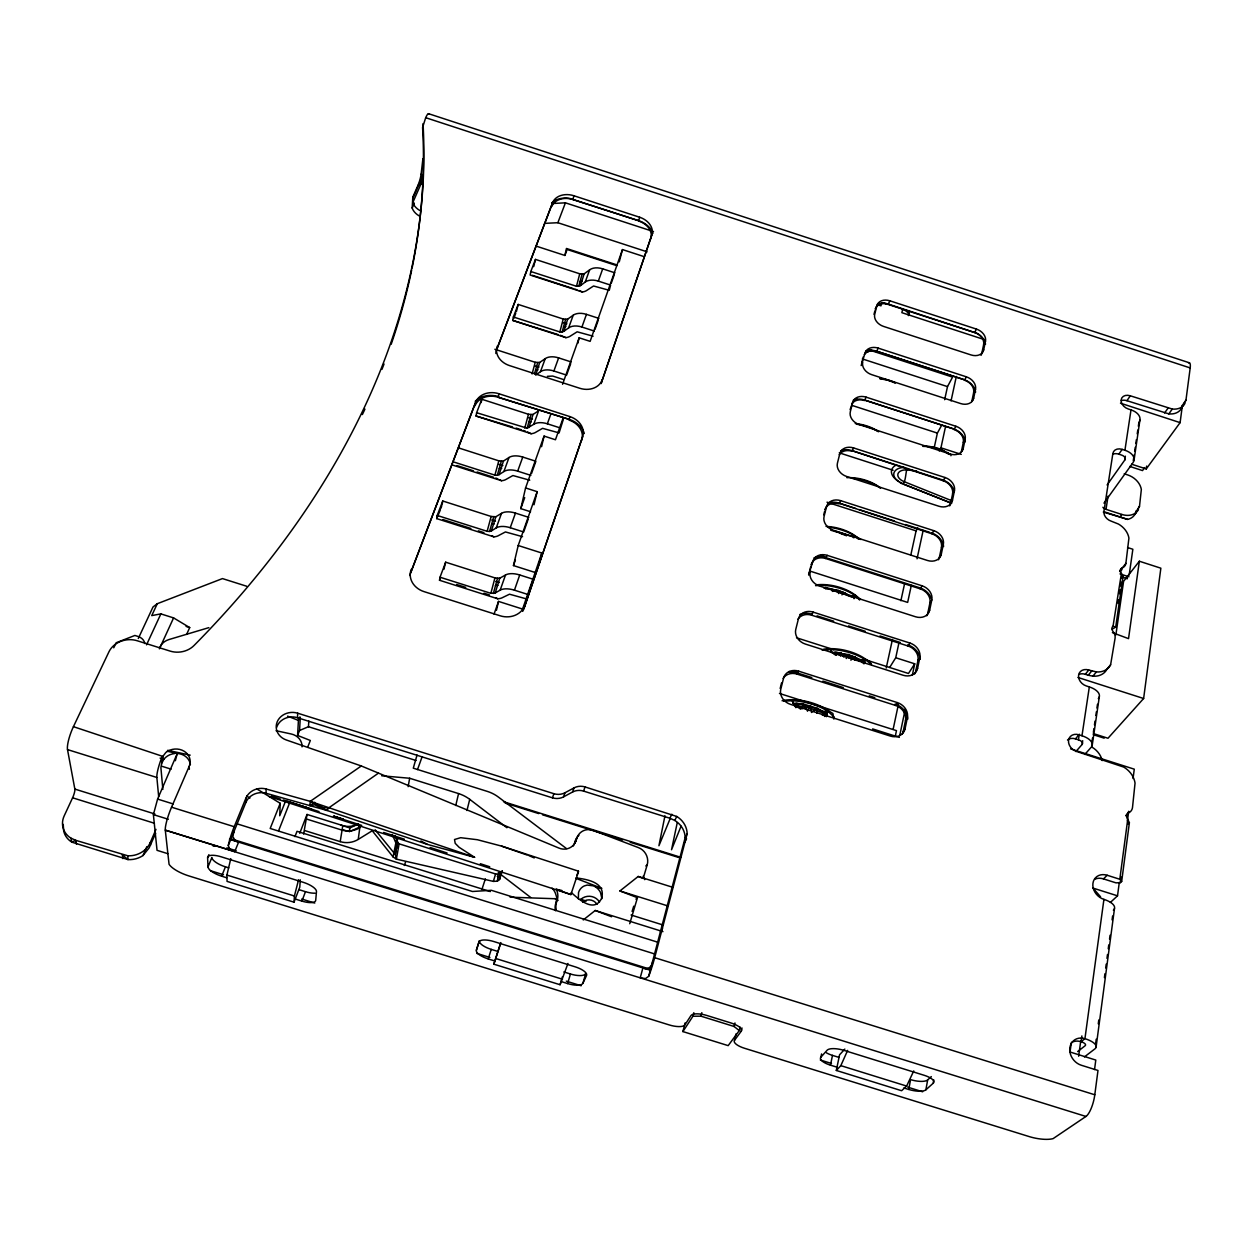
<?xml version="1.0" encoding="UTF-8"?>
<svg xmlns="http://www.w3.org/2000/svg" width="1253" height="1253" viewBox="0 0 1253 1253"><rect width="100%" height="100%" fill="white"/><g stroke="black" fill="none" stroke-linecap="round" stroke-linejoin="round"><path stroke-width="1.5" d="M229.612 838.915L238.603 842.126L234.703 851.727L229.769 849.252L228.265 845.524L245.886 802.453L245.901 798.192A16.164 14.597 -6.9 0 1 266.137 789.014L310.243 801.356L474.589 857.303L459.084 847.279L455.199 843.332L454.526 839.51L460.65 837.693L477.393 839.729L501.529 846.088L578.479 871.18L578.385 872.01L570.882 894.564L269.035 796.469M63.23 824.364L63.684 830.927A21.63 18.936 -15.7 0 0 71.891 842.173L127.963 859.574A21.458 19.03 -15 0 0 142.999 855.533L149.17 847.842L155.67 833.292M474.589 857.303L427.414 844.412L327.017 810.456L266.028 793.274L266.137 789.014M256.818 788.92L280.218 803.314L279.717 815.766L285.653 800.824M276.647 727.398A15.991 14.237 -2 0 1 297.462 717.718L297.713 713.208L553.873 793.697A13.814 12.608 17.7 0 0 564.993 792.757L574.031 787.886A13.846 12.671 20.1 0 1 585.088 786.947L676.745 816.455A20.8 18.983 28.1 0 1 687.161 833.746L654.677 957.684A18.137 1.472 -73.2 0 1 648.678 976.306L645.53 978.546L640.22 977.841L642.899 967.942C647.989 970.589 652.406 966.204 652.735 961.176M307.768 746.976L310.337 740.476L297.587 735.448L298.418 720.412L299.749 717.092M297.587 735.448L299.561 730.499L300.313 717.311M230.771 858.65L226.918 875.064L227.059 881.392L294.032 902.176L294.408 896.005L298.574 879.716M299.561 730.499L308.457 726.709L308.818 721.055M300.281 879.81L299.78 887.124L294.032 902.176M303.618 834.075L307.048 814.45L342.789 825.602A17.338 15.882 -1.2 0 0 358.045 823.754M397.984 838.508L396.261 841.53L395.353 854.577L396.371 859.135L493.353 881.392L497.363 881.188L499.414 879.559L502.343 870.976L500.793 873.059L499.414 879.559M378.359 773.211L328.693 807.919L327.017 810.456L314.566 804.802L309.93 805.569L310.243 801.356L361.318 765.975L558.916 848.077A13.846 13.078 54 0 0 576.145 840.418L576.803 838.226A13.705 12.875 55.9 0 1 583.35 830.739A13.924 13.078 55.9 0 1 593.452 830.473L638.497 847.639A13.736 12.781 58.9 0 1 647.174 864.962L643.181 878.416L638.2 876.473L619.922 890.946L637.448 897.712L629.711 923.727M854.765 660.268L855.079 657.152L848.438 654.567L830.88 652.296M833.856 719.081L832.932 713.521L828.562 710.78A34.896 16.79 13.9 0 0 782.076 700.756M816.784 713.176L817.316 708.321L803.251 703.951L792.71 703.278M304.965 830.629L340.205 841.624L342.789 825.602M422.919 158.598L421.118 174.136A8.332 1.253 -73.6 0 1 417.938 185.413L412.801 197.081L412.174 208.045A16.649 12.64 10.5 0 0 419.332 215.986M428.918 114.164A14.441 2.224 -73.9 0 0 425.691 117.688L422.574 127.571A1232.325 798.145 -9.5 0 1 412.08 268.079M349.368 831.788L349.838 827.92L358.452 824.02M648.678 976.306L685.156 837.677L687.161 833.746M396.809 848.03L397.514 842.314M340.205 841.624A20.502 18.826 -1.9 0 0 358.248 839.4L359.783 827.732L358.624 825.085M1094.856 879.183A13.814 11.418 44.6 0 1 1103.439 878.886L1115.969 882.848L1120.386 882.645L1121.137 876.959M1120.386 882.645L1121.67 881.454L1129.392 822.673L1127.731 819.321A5.059 4.119 42 0 1 1127.731 813.448L1130.049 811.975A10.087 8.191 41.5 0 0 1132.508 807.449L1135.046 783.094A20.001 16.226 40.6 0 0 1123.706 767.071L1076.437 751.408A9.883 8.035 38.6 0 1 1068.574 740.194A9.883 8.035 38.6 0 1 1078.943 734.791L1081.981 735.762A16.305 7.91 9.5 0 1 1091.159 747.305L1084.863 754.4M736.044 1033.866L734.509 1040.303A13.767 4.636 14.5 0 0 744.533 1048.275L1029.23 1136.596A21.05 6.766 11.9 0 0 1053.115 1138.617L1085.959 1116.454A18.012 5.545 -76.1 0 0 1094.793 1094.777L1097.988 1070.454L1081.323 1065.254A14.785 12.452 51.5 0 1 1069.858 1047.806A14.785 12.452 51.5 0 1 1084.941 1038.659L1103.924 899.388A13.877 11.449 44.5 0 1 1092.929 883.334A13.877 11.449 44.5 0 1 1107.213 875.267L1119.806 879.261L1121.67 881.454M1121.263 400.647A8.677 6.453 30.7 0 1 1126.964 400.709L1168.814 413.882A17.244 12.671 31.2 0 0 1181.438 408.321L1185.949 400.255L1190.193 367.928A14.206 3.508 -69.6 0 0 1188.486 362.853M1095.717 1043.06L1096.218 1039.207M1098.27 1023.811L1098.787 1019.958M1104.41 977.606L1104.927 973.753M1105.694 967.989L1106.211 964.137M1106.979 958.357L1107.48 954.504M1108.247 948.725L1108.764 944.887M1109.531 939.108L1110.048 935.255M1112.084 919.859L1112.601 916.006M1096.062 1047.367L1114.481 908.55M1094.542 1069.561L1095.795 1060.054L1070.015 1052.003L1071.346 1042.574A14.723 12.405 51.7 0 1 1081.088 1041.697L1084.941 1038.659A17.887 6.437 11 0 1 1094.95 1048.839L1084.425 1056.905M1110.393 902.411L1117.519 895.832L1119.305 882.378M1127.434 820.887L1128.702 811.271A10.04 8.176 41.6 0 1 1126.259 815.766M1133.041 778.505L1134.278 769.17L1070.642 748.902M1093.321 733.569L1107.997 738.252L1143.629 698.501L1160.858 568.189L1139.353 561.234L1123.596 581.314L1115.875 634.895M1131.616 464.205L1146.229 468.951L1180.107 422.637L1182.425 405.111L1181.438 408.321M1119.806 879.261L1127.731 819.321M824.443 716.058L824.02 712.659L822.673 711.422L815.484 708.29L797.221 703.309L795.874 703.92L795.812 707.084M1078.645 1056.232L1080.759 1040.867M1081.887 1035.918L1081.088 1041.697A7.158 2.569 11 0 1 1085.098 1045.769L1077.674 1051.565M497.363 881.188L498.349 874.155L500.793 873.059M1139.353 561.234L1128.53 638.638L1112.413 632.64M1146.229 468.951L1146.636 466.069M1129.188 574.955L1132.853 549.253L1127.559 547.545M1103.298 512.054L1127.637 519.4A16.853 12.875 32.7 0 0 1135.312 513.683L1139.51 506.259L1141.342 489.484A16.822 12.796 32.4 0 0 1127.684 474.918L1124.223 473.791M1118.177 603.445L1118.725 599.576M1119.571 593.781L1120.135 589.912M1120.699 586.059L1121.247 582.191M1112.304 629.1L1115.703 627.126L1122.986 576.819L1121.419 573.451A4.636 3.587 34.3 0 1 1121.435 568.392L1123.596 567.186A9.225 7.158 33.9 0 0 1125.883 563.364L1128.922 538.101A18.309 14.128 33.2 0 0 1118.428 524.036L1111.301 521.201A9.084 6.97 32.7 0 1 1103.924 511.318L1112.868 453.523A8.881 6.704 31.6 0 1 1122.171 449.373L1124.928 450.266A14.832 8.959 6.9 0 1 1132.994 462.67L1103.971 503.142M409.935 575.534A19.907 17.119 8.7 0 1 410.733 572.652L475.639 402.276A18.811 15.287 12.1 0 1 498.913 393.74L569.864 416.591A18.717 15.302 14.9 0 1 582.629 436.702L523.926 608.629A19.797 17.135 12.6 0 1 522.673 611.354M1091.989 741.698L1092.538 737.954M1093.368 732.332L1093.916 728.588M1094.464 724.845L1095.012 721.101M1095.842 715.494L1096.391 711.751M1096.939 708.008L1097.487 704.264M1133.276 460.744L1134.122 454.996M1134.685 451.158L1135.249 447.321M1135.813 443.484L1136.377 439.646M1137.223 433.883L1137.787 430.045M1138.35 426.208L1138.914 422.371A14.629 9.084 6.5 0 0 1131.005 409.888L1128.28 408.995A8.708 6.469 30.6 0 1 1121.169 399.754A8.708 6.469 30.6 0 1 1130.284 395.791L1172.291 409.042A17.307 12.702 31.2 0 0 1184.946 403.466M1092.193 745.41L1099.335 696.699M1133.996 460.477L1139.901 420.147M555.486 910.712A14.049 13.266 23.3 0 1 555.659 903.82L556.865 898.793L513.417 897.305A34.645 32.468 14.8 0 1 510.018 897.054M1081.981 735.762L1089.327 686.926L1086.351 685.971A9.648 7.737 36.7 0 1 1078.614 675.132A9.648 7.737 36.7 0 1 1088.763 670.026L1096.406 671.921A19.124 15.24 36.1 0 0 1110.612 664.763L1115.092 638.137A9.491 7.502 35.8 0 0 1112.993 631.434A4.73 3.728 35.8 0 1 1113.04 626.171L1121.419 573.451M1124.928 450.266L1131.005 409.888M1075.904 751.549L1082.138 744.439L1082.702 740.695M1107.088 484.974L1124.787 460.008L1125.366 456.17M1082.138 744.439A6.531 3.164 9.5 0 0 1078.457 739.818L1079.303 734.211M1138.491 509.517A16.9 12.906 32.6 0 1 1121.827 514.45L1106.023 509.344L1108.044 496.172M522.564 536.691L505.445 531.945L498.725 535.47A15.271 7.941 20 0 1 493.87 536.848L436.686 518.601L437.203 515.453L442.748 500.996L491.145 516.471L495.859 516.737L501.513 513.338A15.177 7.988 19.6 0 1 515.469 513.104L528.829 517.379M396.512 839.714L393.05 856.895L396.371 859.135L399.127 843.849L396.261 841.53M442.215 504.176L442.748 500.996M526.965 599.044L509.517 594.204L502.672 597.509A15.537 7.69 19.3 0 1 497.723 598.777L439.505 580.264L440.022 577.226L445.661 562.19L494.935 577.884L499.728 578.213L505.507 575.002A15.428 7.753 19 0 1 519.729 574.97L533.339 579.309L528.703 592.841M445.661 562.19L443.922 569.285M397.389 843.034L395.353 854.577L375.133 829.784M410.733 572.652L475.639 402.276M903.867 1087.949L908.754 1089.452A14.034 4.667 12.9 0 0 925.889 1089.812L933.203 1083.234L933.798 1079.914M408.149 786.649L409.653 778.254L381.711 775.779M563.302 419.457L559.089 432.896L542.565 428.338L535.924 432.175A14.738 8.364 20.4 0 1 531.162 433.726L476.03 416.012L476.626 412.707L481.794 399.253L528.453 414.273L533.026 414.445L538.633 410.78L533.731 424.328L527.121 428.197L476.626 412.707M925.889 1089.812L927.659 1079.929L931.324 1076.593M566.419 848.532L498.537 797.174A34.442 31.905 10.6 0 0 487.401 791.426L413.286 768.167L417.045 755.042M481.183 402.573L481.794 399.253M908.754 1089.452L910.571 1079.632A14.002 4.714 12.9 0 0 927.659 1079.929M495.859 353.471A18.372 14.676 12.9 0 1 496.627 349.712L552.62 202.657A17.432 13.203 14.5 0 1 573.843 195.734L639.656 217.239A17.37 13.203 16.4 0 1 651.811 235.031L601.142 383.481L651.811 235.031M593.108 336.196L577.147 331.81L570.601 335.929A14.237 8.708 21 0 1 565.917 337.637L512.712 320.408L513.37 316.978L518.194 304.432L563.224 319.029L567.687 319.123L573.216 315.208A14.143 8.74 20.5 0 1 586.451 314.362L598.887 318.387M498.913 393.74L498.224 397.279A18.748 15.271 12.1 0 0 475.012 405.815M518.194 304.432L516.377 311.668M530.818 271.525L576.49 286.279L580.499 285.606L585.214 282.066A13.971 8.849 20.7 0 1 598.323 281.111L610.603 285.104L609.256 290.304L593.562 285.997L587.062 290.226A14.002 8.849 21.3 0 1 582.426 291.996L530.129 275.018L530.818 271.525L535.47 259.402L579.747 273.796L584.133 273.843L589.646 269.834A13.908 8.881 20.8 0 1 602.709 268.847L614.925 272.825M534.765 262.895L535.47 259.402M496.627 349.712L552.62 202.657M905.073 728.76L907.376 717.609A13.156 11.152 33.4 0 0 897.367 702.604L798.662 671.169A13.11 11.246 28.8 0 0 783.548 678.202L780.776 689.26A13.156 11.34 29 0 0 790.502 704.358L890.288 736.059A13.203 11.214 33.7 0 0 905.073 728.76L903.178 731.548A13.172 11.199 33.8 0 1 902.144 734.321M917.603 668.335L919.827 657.59A12.875 10.729 31.7 0 0 909.976 643.071L813.197 612.137A12.843 10.823 27.6 0 0 798.427 618.81L795.765 629.445A12.89 10.901 27.8 0 0 805.35 644.058L903.162 675.257A12.937 10.807 32 0 0 917.603 668.335L915.708 671.232A12.89 10.791 32 0 1 914.721 673.895M926.813 615.756A12.64 10.4 30.6 0 0 927.784 613.203L929.663 610.195L931.809 599.874A12.624 10.337 30.4 0 0 922.098 585.809L827.184 555.345A12.593 10.431 26.6 0 0 812.743 561.673L811.177 564.821A12.561 10.416 26.6 0 1 825.586 558.478L827.184 555.345M938.466 559.793A12.389 10.024 29.5 0 0 939.39 557.334L941.285 554.233L943.352 544.288A12.373 9.961 29.3 0 0 933.783 530.661L840.653 500.652A12.358 10.04 25.9 0 0 826.526 506.666L824.96 509.893A12.326 10.024 25.9 0 1 839.04 503.878L840.653 500.652M952.468 500.323L954.457 490.722A12.138 9.617 28.4 0 0 945.028 477.518L853.622 447.947A12.123 9.679 25.2 0 0 839.808 453.68L837.427 463.171A12.17 9.742 25.3 0 0 846.605 476.453L938.951 506.259A12.185 9.679 28.5 0 0 952.468 500.323L950.588 503.502A12.154 9.664 28.5 0 1 949.68 505.867M965.17 439.098L963.306 442.372L961.38 451.613L963.259 448.339L965.17 439.098A11.919 9.272 27.6 0 0 955.882 426.271L866.121 397.154A11.903 9.335 24.7 0 0 852.604 402.589L850.098 409.621M975.507 389.276L973.644 392.628L971.795 401.54L973.659 398.203L975.507 389.276A11.7 8.959 26.9 0 0 966.345 376.824L878.196 348.13A11.7 9.022 24.3 0 0 864.946 353.299L861.156 365.578M981.005 355.335A11.496 8.693 26.5 0 0 981.835 353.205L983.699 349.806L985.485 341.192A11.496 8.661 26.4 0 0 976.463 329.1L889.849 300.798A11.496 8.708 23.9 0 0 876.865 305.732L875.283 309.24A11.465 8.693 23.9 0 1 888.22 304.307L889.849 300.798M913.75 1070.923L906.624 1086.069L901.612 1090.721L836.315 1070.454L839.557 1054.807L844.835 1049.074M836.988 1067.18L830.457 1065.16L832.493 1055.386A13.94 4.761 13.6 0 1 826.447 1052.833M899.748 735.511L905.261 709.088M912.356 675.132L914.721 663.808L895.738 657.747L889.661 667.473M903.178 731.548L905.496 720.412L907.376 717.609M915.708 671.232L917.948 660.519L919.827 657.59M927.784 613.203L929.93 602.897L931.809 599.874M939.39 557.334L941.457 547.404L943.352 544.288M950.588 503.502L952.578 493.933L954.457 490.722M981.835 353.205L983.636 344.606L985.485 341.192M895.347 735.95L896.475 730.64L779.476 693.457M664.967 815.75L658.921 845.744L670.339 818.193M830.457 1065.16A13.971 4.714 13.6 0 1 820.872 1057.203L821.561 1053.93M893.201 729.027L898.385 704.484M895.738 657.747L898.902 643.04M911.323 585.339L907.658 602.411L810.926 571.399M917.039 558.807L923.163 530.364M939.217 450.923L940.956 447.822L945.404 427.163M951.058 400.882L956.321 376.48M886.216 668.053L892.434 639.484M900.876 600.735L904.478 584.196M910.806 555.095L916.084 530.88L917.791 527.905M934.19 447.744L937.385 433.099L941.63 425.331M944.652 399.707L947.503 386.613L952.578 377.106L869.284 349.994M573.843 195.734L573.013 199.54A17.401 13.188 14.5 0 0 551.837 206.447M535.689 245.964L564.884 255.455L566.434 248.47L616.492 264.759M677.246 822.688L671.53 849.753L681.084 826.134M907.235 468.481C905.308 471.222 906.076 489.109 899.685 482.013M864.648 663.307L865.447 659.767A37.418 18.873 13.3 0 0 830.551 649.555L822.031 650.041M496.47 610.242L498.522 601.409L522.595 609.068L541.829 553.043L518.209 545.509L537.177 491.662L525.571 487.95L544.084 436.091L555.455 439.756L563.02 418.298M530.567 511.757L520.794 508.624L525.571 487.95M826.463 716.669L827.747 711.187A38.107 18.278 13.9 0 0 792.162 700.756L783.579 701.116M854.013 598.699L854.812 595.316A36.697 19.5 13.5 0 0 820.558 585.276L815.562 585.668M822.328 715.244L823.19 711.594L828.562 710.78M455.763 805.507L458.567 793.588L409.653 778.254M534.89 572.402L513.464 565.573L518.209 545.509M541.578 446.694L544.084 436.091M734.509 1040.303L741.243 1031.219L742.011 1027.961M908.394 315.599L909.13 312.498M685.093 1022.934L682.901 1031.579L728.181 1045.629L739.254 1030.608L740.1 1027.068M902.599 309.569L901.862 312.67L984.701 339.72M739.254 1030.608L734.133 1026.489L734.978 1022.949M533.997 504.787L537.177 491.662M840.512 656.118L841.296 652.86L843.817 657.073M577.79 343.322L579.152 337.809L590.132 341.364L622.459 249.582L644.387 256.724M466.946 810.519L469.734 799.351A34.63 32.077 7.6 0 0 458.567 793.588M881.736 302.756L880.969 305.842L877.272 304.636M780.165 688.492L781.543 682.979M810.754 566.513L808.624 575.033L812.743 561.673M823.722 514.811L824.552 511.537M861.594 363.809L863.364 356.76M873.999 314.346L874.86 310.948M826.526 506.666L824.067 516.518A12.405 10.118 26 0 0 833.37 530.223L927.471 560.483A12.42 10.04 29.5 0 0 941.285 554.233M852.604 402.589L850.317 411.736A11.95 9.397 24.8 0 0 859.354 424.626L950.009 453.993A11.966 9.335 27.7 0 0 963.259 448.339M876.865 305.732L874.735 314.252A11.528 8.755 24 0 0 883.537 326.406L970.997 354.928A11.528 8.708 26.5 0 0 983.699 349.806M682.901 1031.579L692.94 1016.23L700.96 1016.183L701.837 1012.659M801.983 709.041L803.251 703.951L806.603 709.778M569.864 416.591L568.987 420.068A18.67 15.271 14.9 0 1 581.705 440.148M692.94 1016.23L693.833 1012.706M523.926 608.629L582.629 436.702M527.341 597.54L528.124 594.533L514.435 590.179A15.506 7.69 18.9 0 0 500.151 590.147L495.217 592.982L490.863 593.311L440.022 577.226M539.025 563.913L541.829 553.043M619.264 261.861L622.459 249.582M576.49 286.279L579.747 273.796M175.357 760.712L177.268 753.476L167.197 751.22M490.863 593.311L494.935 577.884M513.37 316.978L559.84 331.935L563.224 319.029M524.772 428.103L528.453 414.273M639.656 217.239L638.654 220.982A17.323 13.188 16.4 0 1 650.777 238.743M532.086 373.974L535.219 362.305L539.73 362.43L545.259 358.624A14.394 8.583 20.5 0 1 558.634 357.888L571.29 361.976M437.203 515.453L487.135 531.303L491.145 516.471M167.761 853.653L157.048 850.333L153.383 814.622L157.596 799.085L177.268 753.476A14.77 13.016 -9.4 0 1 190.393 764.816M453.132 461.809L494.904 475.138L498.804 460.822L503.455 461.041L509.031 457.486A14.911 8.207 20.1 0 1 522.767 457.063L535.892 461.276L531.491 473.603M578.745 286.31L582.097 274.188M559.84 331.935L562.127 331.982L565.604 319.437M493.337 593.483L497.519 578.385M527.121 428.197L530.912 414.727M487.135 531.303L489.563 531.46L493.682 516.956M534.483 373.864L537.631 362.728M494.904 475.138L497.3 475.247L501.31 461.292M561.015 981.522L567.625 983.574A13.94 4.808 16.3 0 0 582.896 983.307L585.668 973.659A13.893 4.855 16.3 0 1 570.428 973.988L563.834 971.936M922.788 446.35L930.399 446.663A23.196 13.924 11.4 0 1 946.908 452.725L949.367 454.494M567.625 983.574L570.428 973.988M500.354 943.854L493.839 964.183L560.075 984.733L562.425 976.729M441.04 508.154L441.823 505.492M533.653 266.638L534.389 264.148M493.353 881.392L495.608 873.967L498.349 874.155M1136.252 510.613L1135.312 513.683L1139.51 506.259M495.217 592.982L499.728 578.213M494.841 960.988L488.216 958.921A13.971 4.824 17.1 0 1 476.375 950.228L478.881 942.084A14.112 4.918 17.1 0 1 493.917 941.567L575.158 966.83A14.081 4.902 16.3 0 1 586.545 975.539L582.896 983.307M580.499 285.606L584.133 273.843M562.127 331.982L563.897 331.309L567.687 319.123M528.923 427.571L533.026 414.445M632.092 911.417L633.736 906.17M489.563 531.46L491.395 530.912L495.859 516.737M555.659 903.82L557.24 900.108A13.971 13.313 60.9 0 0 556.222 889.254L561.892 890.507M539.73 362.43L535.72 375.07L540.466 371.687A14.456 8.536 20.5 0 1 553.889 370.998L566.607 375.117L570.71 363.621M488.216 958.921L491.254 949.382A13.924 4.871 17.1 0 1 479.445 940.658L476.375 950.228M576.803 838.226L574.516 843.191L576.114 840.403M497.3 475.247L499.101 474.668L503.455 461.041M493.839 964.183L500.902 942.601M481.904 889.473L485.35 878.901M297.462 717.718L552.463 797.832L553.873 793.697M412.801 197.081L412.785 202.61A16.712 12.655 10.6 0 0 419.974 210.582M560.075 984.733L567.969 963.447M514.435 590.179L519.729 574.97M863.959 663.902L863.865 660.989L853.528 656.791L835.626 651.889L833.793 653.941A40.613 20.393 13.3 0 1 857.412 660.033L864.476 662.43M513.464 565.573L515.39 560.06M500.151 590.147L505.507 575.002M404.343 865.478L405.565 862.001M494.042 614.111L498.522 601.409M528.186 519.196L523.676 532.008L510.237 527.717A15.24 7.925 19.6 0 0 496.235 527.905L491.395 530.912M595.05 329.273L598.245 320.204M611.213 283.35L614.299 274.579M552.463 797.832A13.752 12.561 17.7 0 0 563.537 796.877L564.993 792.757M510.237 527.717L515.469 513.104M533.731 424.328A14.707 8.348 20 0 1 547.357 423.796L551.007 413.6M563.897 331.309L568.643 327.863A14.206 8.693 20.5 0 1 581.925 327.033L586.451 314.362M598.323 281.111L602.709 268.847M562.566 384.295L579.152 337.809M520.794 508.624L524.709 497.629M822.673 711.422L826.025 712.565L826.62 714.069L824.584 716.497M576.866 875.361L578.479 871.18M417.515 769.577L422.026 757.031M563.537 796.877L572.543 792.021L574.031 787.886M496.235 527.905L501.513 513.338M568.643 327.863L573.216 315.208M585.214 282.066L589.646 269.834M499.101 474.668L503.894 471.52A14.989 8.145 20 0 1 517.677 471.144L522.767 457.063M553.889 370.998L558.634 357.888M503.894 471.52L509.031 457.486M540.466 371.687L545.259 358.624M564.884 255.455L567.123 249.504L616.821 265.683M572.543 792.021A13.783 12.624 20.1 0 1 583.538 791.082L585.088 786.947M544.554 223.363L557.851 222.721L565.416 202.829L653.502 231.586M295.238 899.027L301.91 901.095L305.481 891.682A14.081 4.871 19.1 0 0 315.036 893.17M440.429 509.752L436.686 518.601M513.824 318.356L515.735 313.344M234.264 830.864L232.729 836.299L235.094 840.575M299.718 833.323L307.048 814.45M294.941 836.644L297.024 831.303L490.33 891.572M278.636 830.661L289.819 802.359M280.218 803.314L270.194 828.468L472.444 891.494L491.317 890.303L657.825 942.225M221.624 876.176L225.446 866.825A14.19 4.855 19.9 0 1 211.882 857.522L207.998 866.904A14.237 4.808 19.8 0 0 221.624 876.176L226.652 877.742M228.265 845.524A18.309 2.49 -70.7 0 1 234.217 826.714L245.901 798.192M207.998 866.904L207.606 857.804L208.906 854.656M162.843 789.406L160.948 768.199A7.205 1.316 -70.4 0 1 162.076 762.591L163.845 759.255A14.77 13.016 -9.4 0 1 174.637 753.539M741.243 1031.219A13.955 4.777 14.7 0 0 730.985 1022.965L707.021 1015.525A13.955 4.777 14.9 0 0 690.951 1015.603L684.89 1024.907A13.752 4.667 15.2 0 1 669.259 1024.938L188.78 875.894A21.223 7.064 20.1 0 1 169.061 864.288L165.286 830.144A18.341 3.101 -70.3 0 1 171.551 807.198L189.187 766.366A14.832 13.063 -9.3 0 0 184.019 751.158A14.832 13.063 -9.3 0 0 165.882 752.426L161.668 757.908A18.012 3.289 -70.4 0 0 156.86 777.471L158.677 796.61M501.278 871.524L499.947 874.625L500.354 877.178M142.999 855.533L146.82 846.715M150.532 845.164L150.25 842.58L155.983 829.361M412.785 202.61L420.773 184.457A5.56 0.83 -73.6 0 0 422.903 176.924L421.118 174.136M412.174 208.045L414.351 203.096M413.365 197.144L420.272 181.45A13.893 2.083 -73.6 0 0 421.901 175.404M836.315 1070.454L840.826 1065.645L847.639 1050.374M186.619 634.41L189.704 627.581L173.587 617.901L160.87 613.892L151.738 615.599L157.283 603.711L222.47 578.588L246.731 586.263M159.397 648.85L173.587 617.901M423.028 123.608A1236.539 799.586 -9.5 0 1 194.043 645.499A21.426 18.294 -4.4 0 1 170.032 651.074L137.266 640.769A21.834 18.607 -7 0 0 108.917 651.873L73.426 726.677A18.059 4.135 -69.8 0 0 67.505 749.592L74.851 789.092A7.017 1.535 -69.6 0 1 72.596 797.801L64.201 815.86A21.724 18.999 -15.5 0 0 70.841 838.1L71.891 842.173L75.728 840.324L127.775 855.768A21.552 19.093 -14.8 0 0 150.25 842.58M146.538 644.841L160.87 613.892M138.284 638.513L153.007 606.985L157.283 603.711M878.196 348.13L876.583 351.576A11.669 9.006 24.3 0 0 864.319 354.599M113.741 647.801L116.137 642.773L134.87 635.459L138.19 636.508A10.791 9.178 -6.4 0 1 144.815 643.525M866.121 397.154L864.507 400.537A11.872 9.335 24.7 0 0 851.993 403.748M583.538 791.082L669.885 818.24L671.827 814.231M853.622 447.947L852.009 451.268A12.091 9.664 25.2 0 0 839.228 454.667M685.156 837.677A20.706 18.92 28.2 0 0 674.787 820.449L676.745 816.455M684.561 842.627L686.566 838.711M660.519 932.185L662.555 928.254M813.197 612.137L811.615 615.192A12.812 10.807 27.6 0 0 797.973 619.248M976.463 329.1L974.63 332.531A11.465 8.646 26.4 0 1 983.636 344.606M798.662 671.169L797.096 674.114A13.063 11.23 28.8 0 0 783.141 678.421M966.345 376.824L964.512 380.207A11.669 8.943 27 0 1 973.644 392.628M846.214 658.545L848.438 654.567L848.907 657.841M955.882 426.271L954.034 429.575A11.888 9.272 27.6 0 1 963.306 442.372M807.433 711.234L810.519 705.705L811.192 710.796M945.028 477.518L943.18 480.745A12.107 9.601 28.4 0 1 952.578 493.933M933.783 530.661L931.934 533.794A12.342 9.961 29.3 0 1 941.457 547.404M922.098 585.809L920.25 588.863A12.593 10.322 30.4 0 1 929.93 602.897M569.379 419.426L498.224 397.279L569.379 419.426A21.74 17.808 14.9 0 1 584.321 433.507M909.976 643.071L908.127 646.031A12.843 10.713 31.8 0 1 917.948 660.519M914.721 663.808L908.472 673.487L863.583 659.156M897.367 702.604L895.519 705.439A13.11 11.12 33.4 0 1 905.496 720.412M502.343 870.976L499.947 874.625L498.302 872.558L530.614 897.399M1119.634 571.102L1121.435 568.392M1126.964 400.709L1130.284 395.791M439.505 580.264L440.179 579.278M1112.695 454.259A8.849 6.688 31.6 0 1 1118.819 454.166L1122.171 449.373M1164.585 412.973L1168.047 408.118M1168.814 413.882L1172.291 409.042M1183.302 403.889L1185.949 400.255M1144.678 467.604L1142.517 470.58L1129.767 466.429M556.238 889.254L570.882 894.564L571.337 892.59C578.886 899.388 594.674 913.625 601.753 897.915C605.747 882.222 586.937 879.324 576.004 877.883M1119.681 517.364L1121.827 514.45M1125.883 563.364L1122.375 567.875A9.194 7.142 34 0 1 1120.104 571.681M1121.811 578.322L1122.986 576.819M1078.99 674.427A9.601 7.722 36.8 0 1 1085.27 674.286L1088.763 670.026M1085.27 674.286L1088.23 675.226L1091.723 670.981M1088.23 675.226L1092.898 676.166L1096.406 671.921M1110.612 664.763L1107.057 669.024A19.046 15.208 36.2 0 1 1092.898 676.166M1067.493 739.99A9.836 8.019 38.7 0 1 1075.434 738.863L1078.943 734.791M820.872 1057.203L827.074 1050.265A14.128 4.808 13.6 0 1 844.052 1050.39L924.134 1075.278A14.19 4.761 12.8 0 1 933.203 1083.234M1125.774 815.609L1127.731 813.448M834.482 654.614L837.411 652.813M476.03 416.012L512.508 426.944M1128.123 823.941L1129.392 822.673M1103.439 878.886L1107.213 875.267M635.929 899.153L637.448 897.712M638.873 220.779L573.013 199.54L638.873 220.779A20.189 15.365 16.4 0 1 652.923 233.387M512.712 320.408L558.227 334.598M583.271 919.953L595.222 910.492L662.962 931.637M645.796 865.98L647.174 864.962M811.411 712.487L817.316 708.321L823.19 711.594L825.79 715.4M850.818 660.127L855.079 657.152L862.33 662.007M309.93 805.569L314.707 802.265M841.875 594.83L844.679 592.951L850.301 596.256L855.533 595.253L860.607 599.341M358.248 839.4L372.251 830.755L393.05 856.895M351.091 831.005L359.674 827.105M865.259 352.782L871.759 350.088M824.239 587.908L825.508 587.375L843.097 592.23L851.273 596.538M853.387 400.161L856.676 398.861M547.357 376.323L552.714 376.057L563.568 379.565M417.938 185.413L420.773 184.457M799.069 704.202L797.268 704.734L795.874 707.647L792.162 700.756M825.539 588.863L827.278 588.346M853.371 537.694L856.786 536.957L860.921 539.526M208.844 627.643L168.873 639.578A14.284 12.248 -5.1 0 0 160.086 646.893M860.795 660.425L866.136 659.532L869.754 661.49L871.508 664.529L865.447 659.767M552.51 203.503L565.416 202.829M1113.04 626.171L1115.703 627.126M579.967 281.439L582.238 281.377M563.505 326.673L565.823 326.61M535.595 369.948L537.929 369.886M528.844 421.885L531.241 421.838M499.305 468.434L501.733 468.387M491.662 524.036L494.136 523.989M495.452 585.386L497.974 585.355M797.707 672.391L788.795 671.577M853.058 536.848L830.692 530.191M328.693 807.919L323.446 807.684L310.243 801.356M849.988 595.332L853.23 596.334L853.826 597.712M824.176 588.096L838.147 590.382L844.679 592.951M923.367 445.88L930.399 446.663M916.648 471.003L907.798 469.985A10.525 6.234 12 0 0 897.931 473.869A10.525 6.234 12 0 0 904.259 481.7L951.419 500.589M266.028 793.274L263.553 792.789A16.101 14.535 -7.1 0 0 245.886 802.453M167.683 750.312L190.174 755.152M276.067 730.703L291.291 734.007A14.284 12.765 -2.8 0 1 302.036 746.866M834.561 530.99L846.135 534.749M231.993 850.662L165.286 830.144L1085.959 1116.454M157.596 799.085L173.18 803.94M237.13 823.863L654.677 953.956M171.551 807.198L234.217 826.714M654.677 957.684L1094.793 1094.777M74.851 789.092L154.902 813.996M153.383 814.622L168.341 819.274M231.868 839.056L650.448 969.321M229.503 839.291L650.37 970.261M72.596 797.801L154.417 823.252M226.856 847.842L236.159 850.74M225.446 866.825L228.782 867.859M298.825 889.614L305.481 891.682M491.254 949.382L497.848 951.434M832.493 1055.386L839.009 1057.407M700.96 1016.183L734.133 1026.489M226.918 875.064L294.408 896.005M495.749 958.514L562.487 979.235M840.826 1065.645L906.624 1086.069M210.441 870.678L223.473 874.735M301.722 899.027L314.769 903.068M476.845 953.392L489.892 957.433M566.278 981.146L581.173 985.766M820.323 1060.007L831.491 1063.484M907.767 1087.165L922.647 1091.786M638.2 876.473L672.736 887.296M619.922 890.946L667.661 905.872M595.786 886.873L599.514 888.032M160.102 758.081L163.845 759.255L162.451 756.279L73.426 726.677M161.778 766.241L171.113 769.154M580.672 899.278L586.279 901.032M631.089 915.019L662.837 924.933M340.8 825.1L349.838 827.92M399.127 843.849L495.608 873.967M342.179 829.533L347.567 831.225M305.779 818.804L341.489 829.956A20.768 19.03 -1.3 0 0 359.783 827.732M67.505 749.592L156.86 777.471M186.086 626.437L189.704 627.581M308.457 726.709L416.059 760.508M503.518 801.701L680.959 857.365M505.163 803.063L538.759 813.604M542.486 814.779L622.725 839.949M630.196 842.298L678.719 857.506M1117.519 895.832L1092.976 888.079L1100.557 896.772M442.935 519.541L470.877 528.453M478.317 530.833L483.909 532.619M796.501 637.761L833.762 649.649M1093.196 734.665L1104.191 738.174M1075.434 738.863L1078.457 739.818M788.826 672.219A16.32 14.034 28.8 0 1 796.971 672.845L811.803 677.56M822.908 681.099L843.3 687.584M869.237 695.854L874.798 697.623M495.796 581.392L499.414 582.535M456.609 584.493L465.724 587.391M483.987 593.202L489.453 594.94M872.621 728.901L899.356 737.39M307.862 807.919L287.501 801.419L311.605 809.125M343.04 819.133L333.784 816.189L343.118 819.18M821.013 555.439L824.74 556.63M814.027 557.867A15.678 13 26.7 0 1 825.414 557.522L919.859 587.829A15.709 12.89 30.4 0 1 931.292 598.308M458.582 447.916L498.804 460.822M499.164 464.362L502.892 465.568M517.677 471.144L530.865 475.373M529.737 480.197L512.916 475.545L506.29 479.257A15.02 8.16 20.4 0 1 501.513 480.729L452.584 465.067M456.953 465.552L473.415 470.815M477.08 471.989L493.525 477.268M1077.925 677.466L1143.629 698.501M817.019 615.849L833.684 621.175M848.5 625.92L865.165 631.246M879.982 635.976L900.343 642.491M491.771 520.011L495.436 521.17M1120.01 573.905L1128.922 576.787M1121.905 576.975L1127.387 578.745L1126.619 577.837M827.685 503.314A15.381 12.53 25.9 0 1 838.837 503.064L855.533 508.436M859.229 509.626L894.454 520.966M905.574 524.553L929.679 532.321M826.996 502.187L916.084 530.88M528.735 417.875L532.384 419.05M547.357 423.796L560.31 427.962M516.095 428.103L521.483 429.842M853.544 400.052A14.832 11.653 24.7 0 1 864.272 399.958L953.611 428.933A14.848 11.575 27.6 0 1 965.311 441.792M851.993 405.408L937.385 433.099M581.925 327.033L594.408 331.09M563.161 322.663L566.826 323.854M940.956 447.822L961.255 454.385M1104.942 512.054L1127.637 519.4M840.857 450.751A15.099 12.076 25.3 0 1 851.789 450.579L942.773 479.993A15.114 11.997 28.4 0 1 953.815 489.876M839.259 452.834L893.123 470.235M494.872 349.258L535.219 362.305M535.235 365.892L538.947 367.098M283.241 799.994L319.045 811.615M333.439 816.22L361.71 825.414M383.622 832.462L404.374 839.197M430.092 847.482L447.055 852.98M480.291 863.709L489.719 866.763M1120.48 403.184L1180.107 422.637M557.851 222.721L647.143 251.837M865.792 351.153A14.566 11.246 24.3 0 1 876.317 351.106L964.074 379.675A14.566 11.183 27 0 1 975.586 392.173M862.346 358.922L947.503 386.613M1118.819 454.166L1121.56 455.058A5.936 3.587 6.9 0 1 1124.787 460.008M532.4 275.315L572.997 288.503M826.62 714.069L819.368 711.704A41.365 19.735 13.9 0 0 795.31 705.439M271.368 796.188L280.296 799.085M428.463 113.663L1189.473 362.822M425.691 117.688L1190.193 367.928M877.617 303.915A14.316 10.87 23.9 0 1 887.938 303.946L974.63 332.531L883.193 302.866M574.829 289.098L576.928 289.803M523.268 430.421L525.477 431.173M361.318 765.975L286.326 739.99A16.054 14.284 -1.9 0 1 277.242 721.728A16.054 14.284 -1.9 0 1 297.713 713.208M501.529 846.088L527.153 855.032M852.087 597.101L846.887 595.269A39.83 21.066 13.5 0 0 831.616 590.461M560.357 335.334L565.917 337.637M595.222 910.492L611.558 916.757M576.38 878.525L601.847 888.361M903.883 484.394L950.917 502.954M287.563 716.136L298.418 720.412M578.917 290.539L582.426 291.996M951.654 503.314L902.755 483.752A14.629 8.661 12 0 1 893.765 473.947A14.629 8.661 12 0 1 904.118 467.353M495.765 478.035L497.88 478.897M528.985 855.674L534.232 857.913M527.544 431.987L531.162 433.726M669.885 818.24L674.787 820.449M70.841 838.1L75.728 840.324L76.496 844.24M420.898 841.029L427.414 844.412M499.806 479.789L501.513 480.729M492.147 535.845L493.87 536.848M246.622 796.094L249.927 798.051M495.953 597.697L497.723 598.777M554.969 898.495L557.695 900.531L555.565 893.702A14.096 13.454 61.3 0 0 552.072 888.142M469.734 799.351L506.901 827.732M497.222 876.286L500.292 878.651M860.545 659.908L862.503 662.837M827.747 711.187L834.091 716.998M854.812 595.316L859.652 600.015M858.462 539.229L856.081 536.864A36.024 20.032 13.6 0 0 827.716 527.215M964.074 379.675L876.317 351.106M836.409 655.037L834.185 652.14L835.798 655.162M800.463 709.229L796.047 703.168L798.443 707.898M953.611 428.933L864.272 399.958M831.146 588.738L832.775 591.432M830.551 649.555L832.431 652.844M942.773 479.993L943.18 480.745L851.789 450.579M643.118 876.27L644.715 879.653M556.865 898.793L557.695 900.531M395.196 836.002L398.172 843.018M392.314 834.561L397.499 846.793M919.859 587.829L920.25 588.863L825.586 558.478L825.414 557.522M838.837 503.064L931.934 533.794L931.527 532.917A15.412 12.436 29.3 0 1 943.603 546.527M420.272 181.45L420.726 183.909M838.147 590.382L838.602 593.546M122.888 858.618L122.324 854.781L127.963 859.574L127.775 855.768M601.926 898.652L600.469 892.387A13.329 12.561 62.1 0 0 593.358 885.84L587.187 885.072L584.29 885.918A11.606 10.948 61.9 0 0 578.526 892.59L578.353 898.902M796.971 672.845L797.096 674.114L895.519 705.439L895.175 704.108A16.367 13.893 33.4 0 1 907.845 719.034M161.668 757.908L162.076 762.591M189.187 766.366L189.36 769.295M902.003 309.005A11.011 7.283 12.3 0 1 909.443 315.317M411.673 270.006A1232.325 798.145 -9.5 0 1 391.171 344.293M384.029 363.996A1232.325 798.145 -9.5 0 1 381.946 369.384M364.936 409.12A1232.325 798.145 -9.5 0 1 362.368 414.555M799.837 614.503A15.991 13.501 27.6 0 1 811.474 614.08L811.615 615.192L908.127 646.031L907.752 644.856A16.038 13.376 31.8 0 1 920.219 659.329M475.185 401.336A21.849 17.808 12.1 0 1 498.772 396.684M551.759 202.908A20.267 15.381 14.5 0 1 573.373 199.384M974.176 332.108A14.316 10.807 26.4 0 1 985.516 344.262M1103.924 899.388A17.15 7.158 10 0 1 1113.369 910.226M1089.327 686.926A16.054 8.113 9.1 0 1 1098.317 698.641M973.659 398.203A11.747 9.022 27.1 0 1 960.691 403.576L871.665 374.647A11.731 9.069 24.4 0 1 862.737 362.133M602.098 379.957A18.341 14.691 15.4 0 1 579.779 388.273L509.564 365.61A18.419 14.691 12.9 0 1 497.316 346.094M929.663 610.195A12.671 10.416 30.6 0 1 915.551 616.774L819.619 586.059A12.64 10.494 26.8 0 1 810.19 571.901M524.725 605.465A19.844 17.166 12.7 0 1 500.135 615.787L424.031 591.62A19.97 17.15 8.7 0 1 411.203 569.379M1106.023 509.344A5.732 3.352 7.5 0 1 1102.906 507.277M574.547 843.206A13.767 13.016 54.2 0 1 573.294 845.947M575.221 840.982A13.642 12.828 56.1 0 1 578.902 835.359M556.207 909.537A13.971 13.235 63 0 1 556.52 902.364M213.245 846.261A14.347 4.965 19.9 0 1 215.375 845.822M301.91 901.095A14.128 4.824 19 0 0 315.709 900.343L316.476 891.635A14.284 4.918 19.1 0 0 303.257 882.316L221.092 856.786A14.394 4.918 19.9 0 0 207.606 857.804M817.066 584.775A33.612 17.887 13.5 0 1 855.533 595.253M823.581 649.211A34.27 17.323 13.3 0 1 866.136 659.532M1091.974 747.133A18.623 15.177 39.4 0 1 1102.201 760.602M580.828 899.341A11.919 11.199 2.3 0 1 599.498 902.05M582.629 902.223A9.194 8.63 2.3 0 1 597.008 904.321M880.076 378.422A31.309 19.547 12.7 0 1 895.503 382.87M879.888 378.798A34.191 21.301 12.7 0 1 886.717 380.113M888.377 380.567A34.191 21.301 12.7 0 1 894.83 382.917M855.282 423.577A31.842 19.218 13.2 0 1 878.745 431.705M856.848 424.25A34.771 20.941 13.2 0 1 878.04 431.533M846.871 477.675A32.421 18.795 13.1 0 1 880.561 488.028M852.103 478.286A35.397 20.487 13.1 0 1 879.935 487.793M826.056 526.432A33.001 18.388 13.6 0 1 856.786 536.957M841.014 533.778A39.109 21.646 13.6 0 1 846.542 535.783M946.908 452.725A2.929 1.394 -53.5 0 1 948.443 453.946A26.125 15.662 11.5 0 0 929.836 447.133M950.307 454.275A2.929 1.394 -53.5 0 1 950.902 455.732M898.495 481.168A17.526 10.4 12 0 1 896.506 464.894"/></g></svg>
